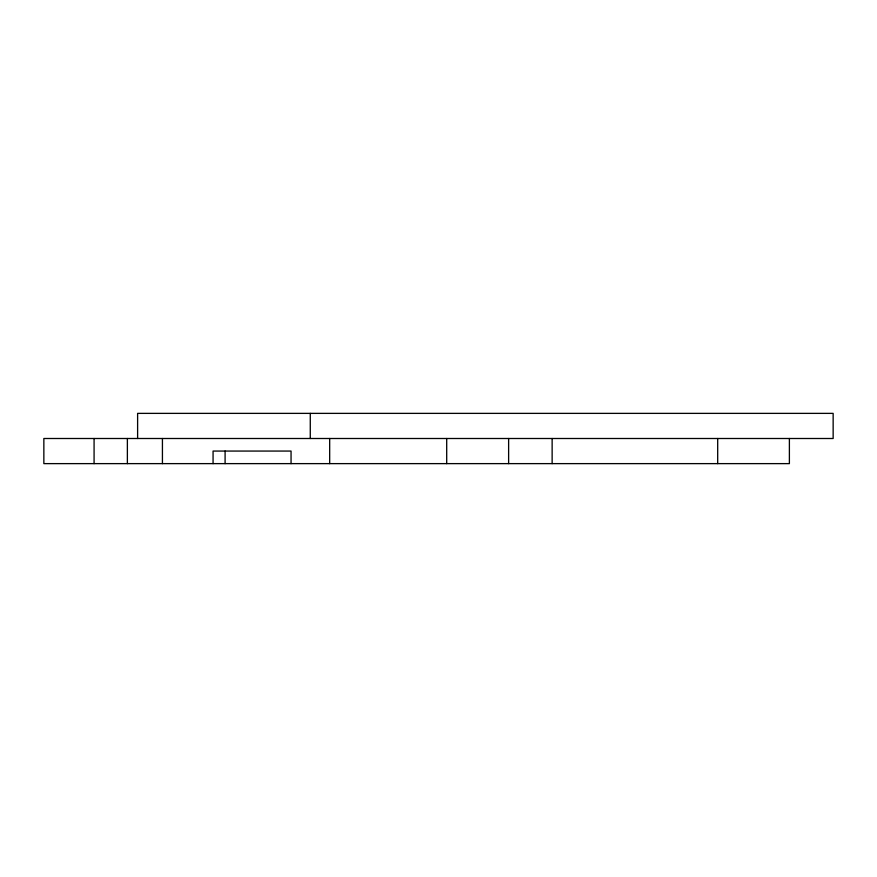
<?xml version="1.0" encoding="UTF-8"?>
<svg xmlns="http://www.w3.org/2000/svg" width="877" height="877" viewBox="0 0 877 877"><rect width="100%" height="100%" fill="white"/><g stroke="black" fill="none" stroke-linecap="round" stroke-linejoin="round"><path stroke-width="1.32" d="M789.388 438.5L789.388 463.626L43.85 463.626L43.85 438.5L833.15 438.5L833.15 413.374L137.612 413.374L137.612 438.5M717.693 438.5L717.693 463.626M552.137 438.5L552.137 463.626M508.627 438.5L508.627 463.626M446.7 438.5L446.7 463.626M329.675 438.5L329.675 463.626M310.272 413.374L310.272 438.5M291.054 463.626L291.054 451.063L213.067 451.063L213.067 463.626M225.093 451.063L225.093 463.626M162.431 438.5L162.431 463.626M127.373 438.5L127.373 463.626M94.08 438.5L94.08 463.626"/></g></svg>
